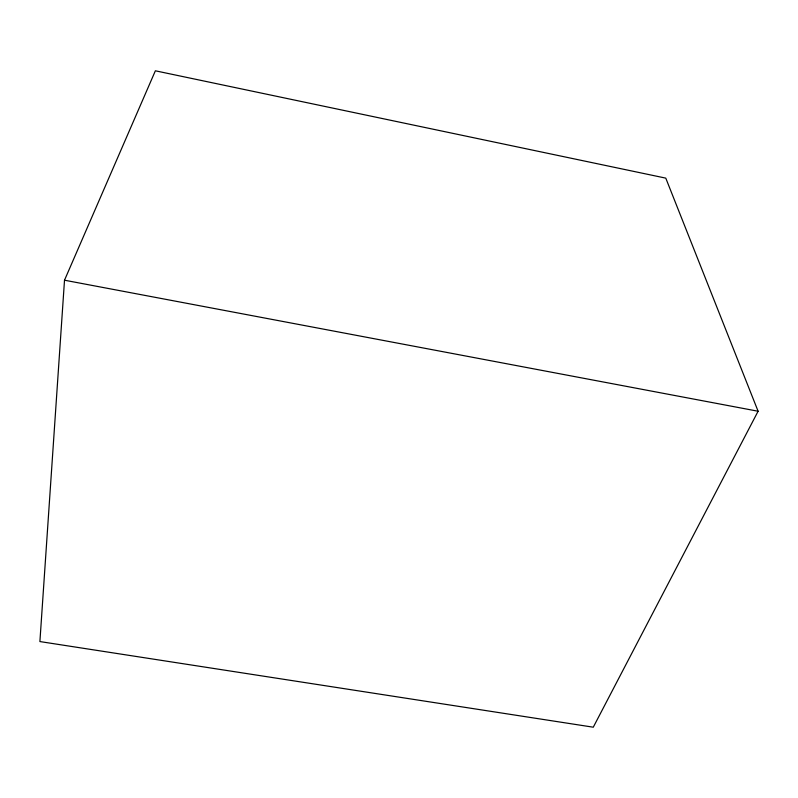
<?xml version="1.0" encoding="UTF-8"?>
<svg xmlns="http://www.w3.org/2000/svg" width="798" height="798" viewBox="0 0 798 798"><rect width="100%" height="100%" fill="white"/><g stroke="black" fill="none" stroke-linecap="round" stroke-linejoin="round"><path stroke-width="1.2" d="M64.508 280.208L39.9 641.562L593.273 727.197L758.1 411.239L665.781 178.134L155.371 70.803L64.508 280.208L758.1 411.239"/></g></svg>
